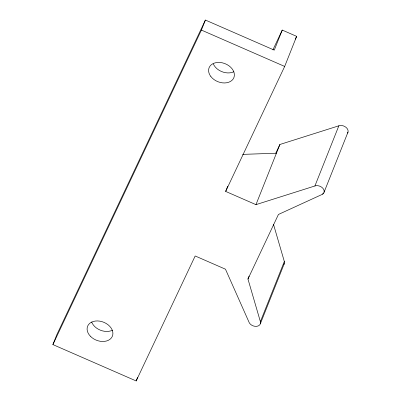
<?xml version="1.0" encoding="UTF-8"?>
<svg xmlns="http://www.w3.org/2000/svg" width="401" height="401" viewBox="0 0 401 401"><rect width="100%" height="100%" fill="white"/><g stroke="black" fill="none" stroke-linecap="round" stroke-linejoin="round"><path stroke-width="0.6" d="M52.897 344.589L56.887 334.564L205.397 20.05L274.274 50.125L282.259 30.075L296.645 36.356L284.675 66.436L225.658 191.417L255.958 204.645L314.91 185.969A6.135 4.456 21.7 0 1 322.123 187.548L323.151 188.625A6.135 4.456 21.7 0 1 322.73 194.154L278.434 214.46L247.953 279.016L260.389 321.652A6.15 4.466 21.7 0 1 256.665 326.329A6.15 4.466 21.7 0 1 249.357 322.945L225.472 269.201L195.177 255.973L136.165 380.95L52.897 344.589L201.407 30.075L205.397 20.05M136.165 380.95L137.543 377.481M225.658 191.417L227.733 186.209M255.958 204.645L279.898 144.485L338.85 125.809A6.135 4.456 21.7 0 1 346.063 127.388L347.096 128.465A6.135 4.456 21.7 0 1 347.522 133.137M247.953 279.016L249.106 276.124M260.389 321.652L284.329 261.492L273.472 224.259M314.91 185.969L338.85 125.809M260.329 323.823L284.269 263.663M322.73 194.154L323.191 192.996M324.068 192.239L348.013 132.079M272.911 49.864L282.259 30.075M295.306 39.183L296.645 36.356M275.793 153.182L279.898 144.485M242.64 154.38L276.424 153.212M201.407 30.075L284.675 66.436M112.506 330.193A13.348 9.699 21.7 0 1 91.659 322.018M233.893 71.719A13.348 9.699 21.7 0 1 213.317 63.934M284.329 261.492A6.15 4.466 21.7 0 1 283.748 264.59M90.295 336.143A13.348 9.699 21.7 0 0 112.225 336.549A13.348 9.699 21.7 0 0 97.473 320.935A13.348 9.699 21.7 0 0 90.295 336.143M210.871 76.556A13.348 9.699 21.7 0 0 233.156 78.992A13.348 9.699 21.7 0 0 220.42 62.506A13.348 9.699 21.7 0 0 210.871 76.556"/></g></svg>
